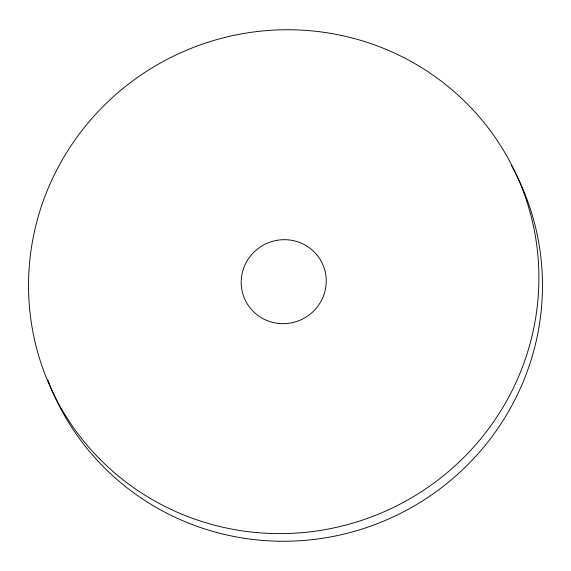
<?xml version="1.0" encoding="UTF-8"?>
<svg xmlns="http://www.w3.org/2000/svg" width="571" height="571" viewBox="0 0 571 571"><rect width="100%" height="100%" fill="white"/><g stroke="black" fill="none" stroke-linecap="round" stroke-linejoin="round"><path stroke-width="0.86" d="M511.359 165.412A256.079 251.026 -25 0 1 392.691 517.148A256.079 251.026 -25 0 1 47.807 379.951M279.205 323.493A42.682 41.84 -25 0 0 322.601 264.073A42.682 41.84 -25 0 0 249.349 257.464A42.682 41.84 -25 0 0 279.205 323.493M256.65 532.572A256.079 251.026 -25 0 0 516.998 176.061A256.079 251.026 -25 0 0 77.506 136.405A256.079 251.026 -25 0 0 256.65 532.572"/></g></svg>
